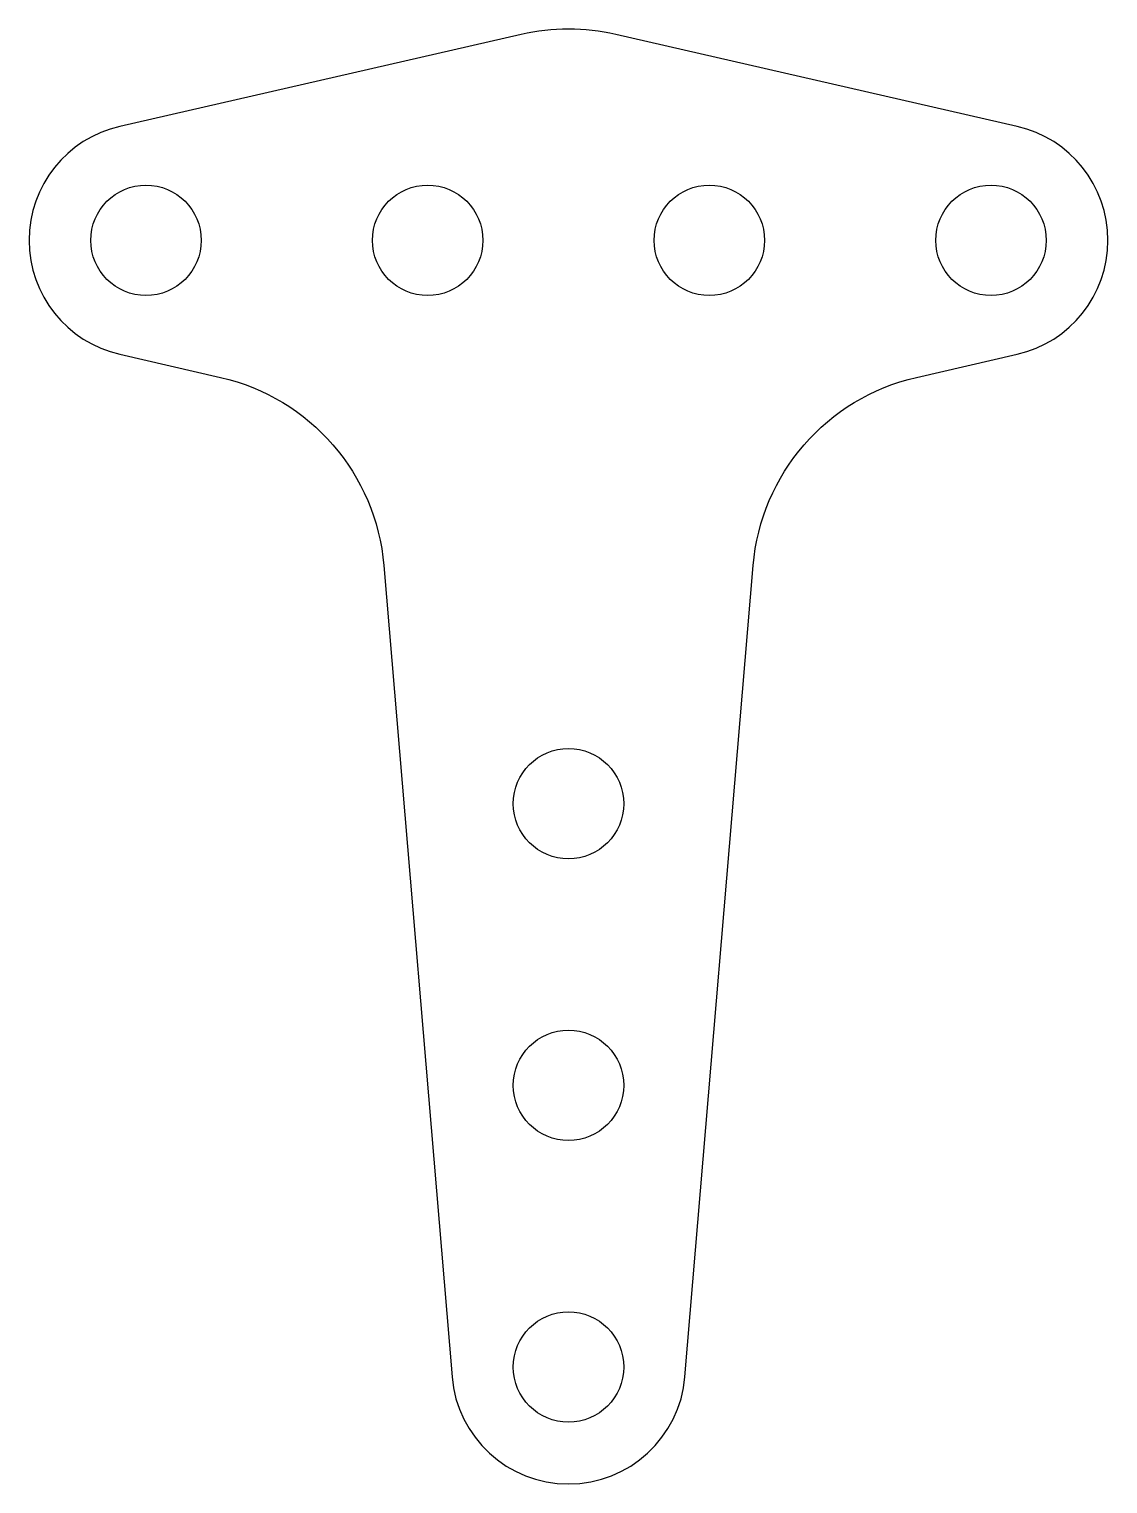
# Model space of a CAD drawing. Header units: inches. Extents: x -0.96 to 0.96, y -2.21 to 0.37.
import ezdxf

# ---------------------------------------------------------------- set-up
doc = ezdxf.new("R2010")
doc.units = ezdxf.units.IN
doc.header["$MEASUREMENT"] = 0

msp = doc.modelspace()

# ---------------------------------------------------------------- linework, layer by layer
msp.add_lwpolyline([(-0.0838, 0.3655), (-0.7963, 0.2023, 0.796792), (-0.7963, -0.2023), (-0.6177, -0.2432, -0.326324), (-0.3278, -0.5773), (-0.2068, -2.0174, 0.91948), (0.2068, -2.0174), (0.3278, -0.5773, -0.326324), (0.6177, -0.2432), (0.7963, -0.2023, 0.796792), (0.7963, 0.2023), (0.0838, 0.3655, 0.113095)], format="xyb", close=True)
for centre in [(-0.75, 0), (-0.25, 0), (0.25, 0), (0.75, 0), (0, -1), (0, -1.5), (0, -2)]:
    msp.add_circle(centre, 0.098)

doc.saveas('drawing.dxf')
